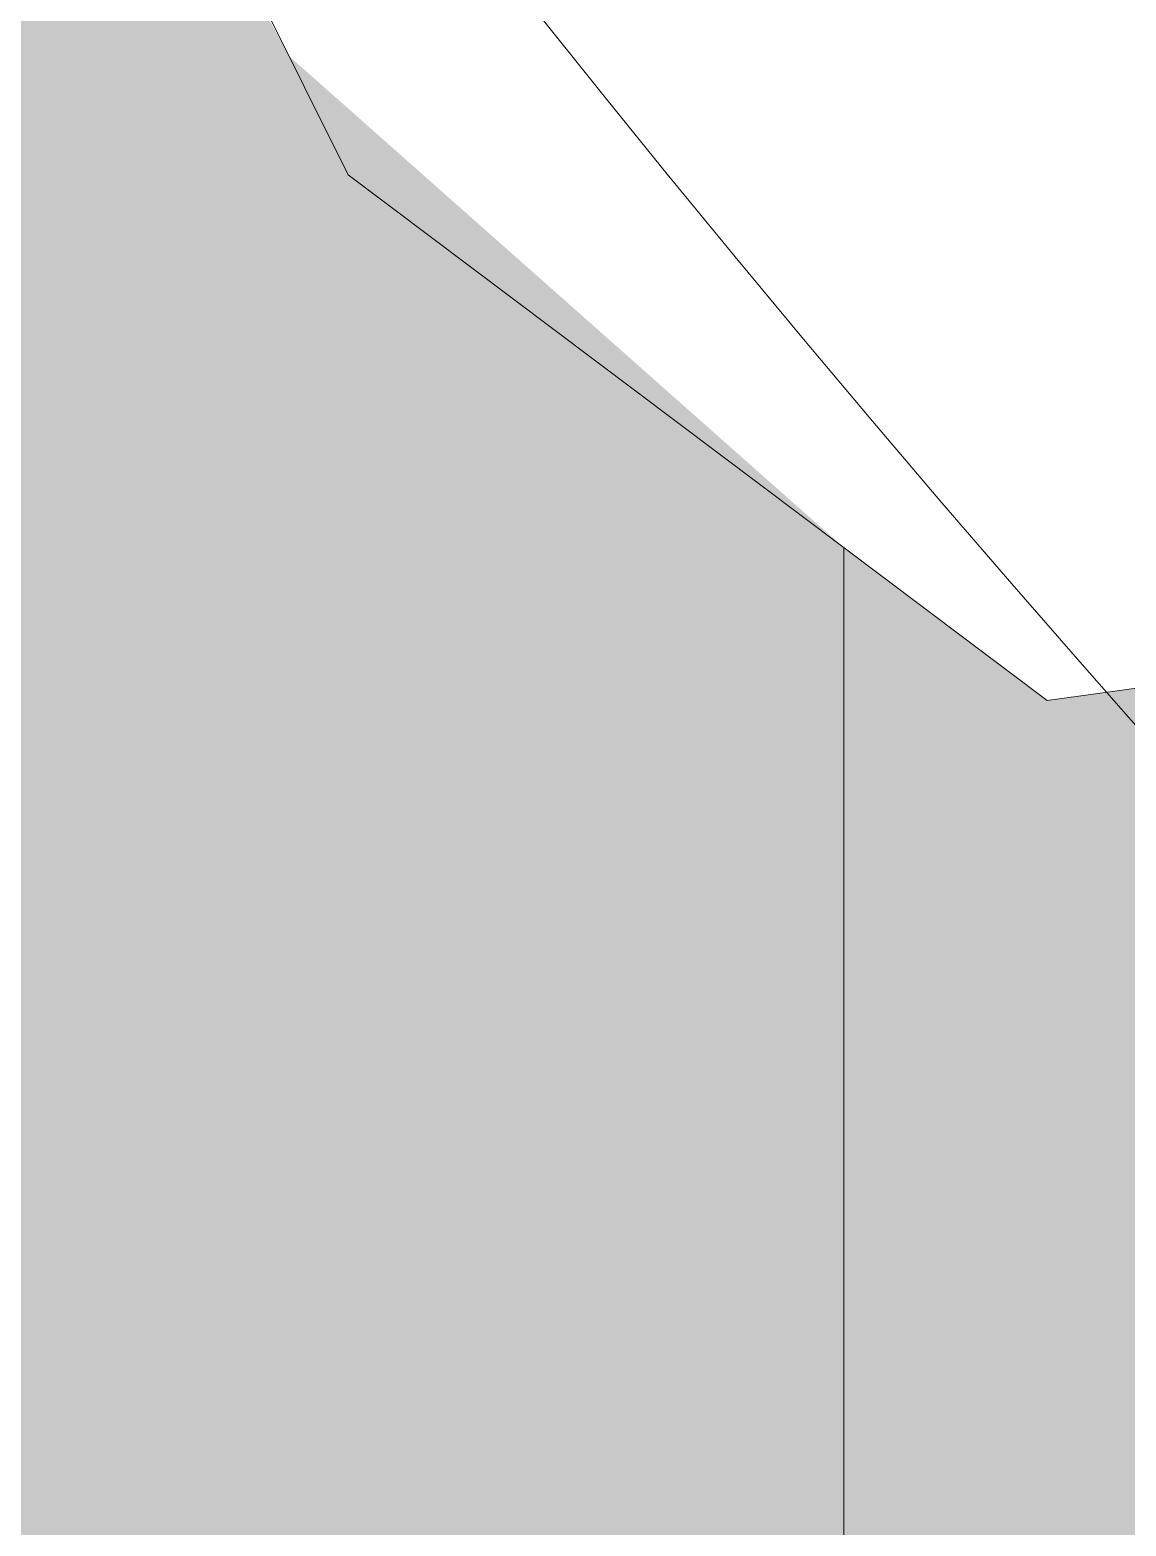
# Model space of a CAD drawing. Header units: metres. Extents: x 3856 to 4207, y -1118 to -691.
# Drawn here: x 3982.8035 to 3983.0099, y -966.5054 to -966.2236 of the extents above; entities that cross this region are included whole.
import ezdxf

# ---------------------------------------------------------------- set-up
doc = ezdxf.new("R2010")
doc.units = ezdxf.units.M
doc.layers.add('Parking', color=7, linetype='Continuous', lineweight=9)
doc.layers.add('Planting', color=7, linetype='Continuous', lineweight=9)

# ---------------------------------------------------------------- blocks, each defined once
blk = doc.blocks.new('M_RPC Árbol - Caducifolio - Chopo de Lombardía - 12_2 metros-V104-IMPLANTACIÓN - KIT COMERCIAL')
at = {"layer": 'Planting'}
for p, q in [((-2.79182, -1.91564), (-2.69336, -2.11347)), ((-2.69336, -2.11347), (-2.56167, -2.21255)), ((-2.56167, -2.21255), (-2.44619, -2.19632))]:
    blk.add_line(p, q, dxfattribs=at)
blk.add_arc((-0.02749, 0.00851), 3.36028, 180, 360, dxfattribs=at)
blk = doc.blocks.new('Cour Parqueadero verde - 5_00x2_50 p-V1047-IMPLANTACIÓN - KIT COMERCIAL')
at = {"layer": 'Parking', "true_color": 0xc1ce84}
h = blk.add_hatch(color=53, dxfattribs=at)
h.paths.add_polyline_path([(1.04545, -2.5), (1.24545, -2.5), (1.24545, -1.58227), (1.1409, -1.48962), (1.04545, -1.31417), (1.04545, -1.7), (0.30545, -1.7), (0.30545, 2.5), (-0.31455, 2.5), (-0.31455, -1.7), (-1.05455, -1.7), (-1.05455, 2.5), (-1.25455, 2.5), (-1.25455, -2.5), (0.30545, -2.5)])
h.paths.add_polyline_path([(1.04545, -1.1105), (1.17312, -0.99164), (1.24545, -0.98148), (1.24545, 1.68493), (1.20115, 1.56968), (1.1072, 1.47027), (1.07385, 1.22107), (1.04545, 1.19893), (1.04545, -0.99164)])
h.paths.add_polyline_path([(1.24545, 1.70172), (1.24545, 1.76568), (1.22672, 1.75051)])
h.paths.add_polyline_path([(1.04919, 2.23639), (1.14846, 2.36793), (1.24545, 2.28542), (1.24545, 2.5), (1.04545, 2.5), (1.04545, 2.23991)])
at = {"layer": 'Parking'}
blk.add_line((1.24545, -2.5), (1.24545, -1.58227), dxfattribs=at)
blk = doc.blocks.new('Cour Parqueadero verde - 5_00x2_50 p-V1048-IMPLANTACIÓN - KIT COMERCIAL')
at = {"layer": 'Parking', "true_color": 0xc1ce84}
h = blk.add_hatch(color=53, dxfattribs=at)
h.paths.add_polyline_path([(-0.08279, -2.5), (-0.12306, -2.35111), (-0.03675, -2.12732), (0.1383, -2.03217), (0.19467, -1.76745), (0.35057, -1.81971), (0.58153, -1.78725), (0.68688, -1.86651), (0.7197, -1.93246), (0.90168, -1.96202), (1.11325, -1.97122), (1.24545, -1.94228), (1.24545, -0.65151), (1.13025, -0.59275), (1.04545, -0.67321), (1.04545, -1.7), (0.30545, -1.7), (0.30545, -1.24225), (0.14068, -1.33182), (0.05437, -1.55561), (0.07336, -1.6258), (-0.03874, -1.79025), (-0.09559, -1.87723), (-0.17208, -2.16986), (-0.35101, -2.29433), (-0.45613, -2.32737), (-0.60767, -2.2546), (-0.82884, -1.94228), (-1.00233, -1.79267), (-1.02177, -1.7), (-1.05455, -1.7), (-1.06201, -1.54346), (-1.10079, -1.59485), (-1.21627, -1.61108), (-1.25455, -1.58227), (-1.25455, -2.5), (-0.12306, -2.5)])
h.paths.add_polyline_path([(-0.35101, -2.03985), (-0.19153, -2.03149), (-0.15073, -1.87688), (-0.28414, -1.79025), (-0.40825, -1.89076), (-0.35422, -2.03149)])
h.paths.add_polyline_path([(-0.2787, -1.53186), (-0.14336, -1.48933), (0.00535, -1.37435), (0.09829, -1.05641), (0.30545, -0.74262), (0.30545, -0.21743), (0.18101, -0.29498), (0.2177, -0.19762), (0.28181, -0.08936), (0.30545, -0.13685), (0.30545, 2.5), (0.1487, 2.5), (0.05418, 2.40268), (0.01854, 2.5), (-0.31455, 2.5), (-0.31455, -1.51465), (-0.28414, -1.52925)])
h.paths.add_polyline_path([(-1.25455, -0.98148), (-1.16766, -0.96078), (-1.1652, -0.94869), (-1.05455, -0.96037), (-1.05455, 1.78957), (-1.14917, 1.85102), (-1.25455, 1.76568), (-1.25455, -0.96892)])
h.paths.add_polyline_path([(0.03685, -0.57289), (-0.22971, -0.49762), (-0.30908, -0.46602), (-0.22971, -0.33825), (0.11237, -0.41862), (0.06893, -0.52348), (0.04025, -0.57242)])
h.paths.add_polyline_path([(1.13025, -0.4581), (1.24545, -0.34402), (1.24545, 2.5), (1.04545, 2.5), (1.05121, -0.44977), (1.10471, -0.45541)])
h.paths.add_polyline_path([(-1.16717, 2.22922), (-1.13395, 2.32796), (-1.25455, 2.5), (-1.24366, 2.27132), (-1.18021, 2.23639)])
at = {"layer": 'Parking'}
blk.add_line((-1.25455, -1.58227), (-1.25455, -2.5), dxfattribs=at)

msp = doc.modelspace()

# ---------------------------------------------------------------- block references
at = {"layer": 'Parking'}
for name, p in [('Cour Parqueadero verde - 5_00x2_50 p-V1047-IMPLANTACIÓN - KIT COMERCIAL', (3981.71136, -964.73884)), ('Cour Parqueadero verde - 5_00x2_50 p-V1048-IMPLANTACIÓN - KIT COMERCIAL', (3984.21136, -964.73884))]:
    msp.add_blockref(name, p, dxfattribs=at)
at = {"layer": 'Planting'}
msp.add_blockref('M_RPC Árbol - Caducifolio - Chopo de Lombardía - 12_2 metros-V104-IMPLANTACIÓN - KIT COMERCIAL', (3985.55676, -964.13737), dxfattribs=at)

doc.saveas('drawing.dxf')
